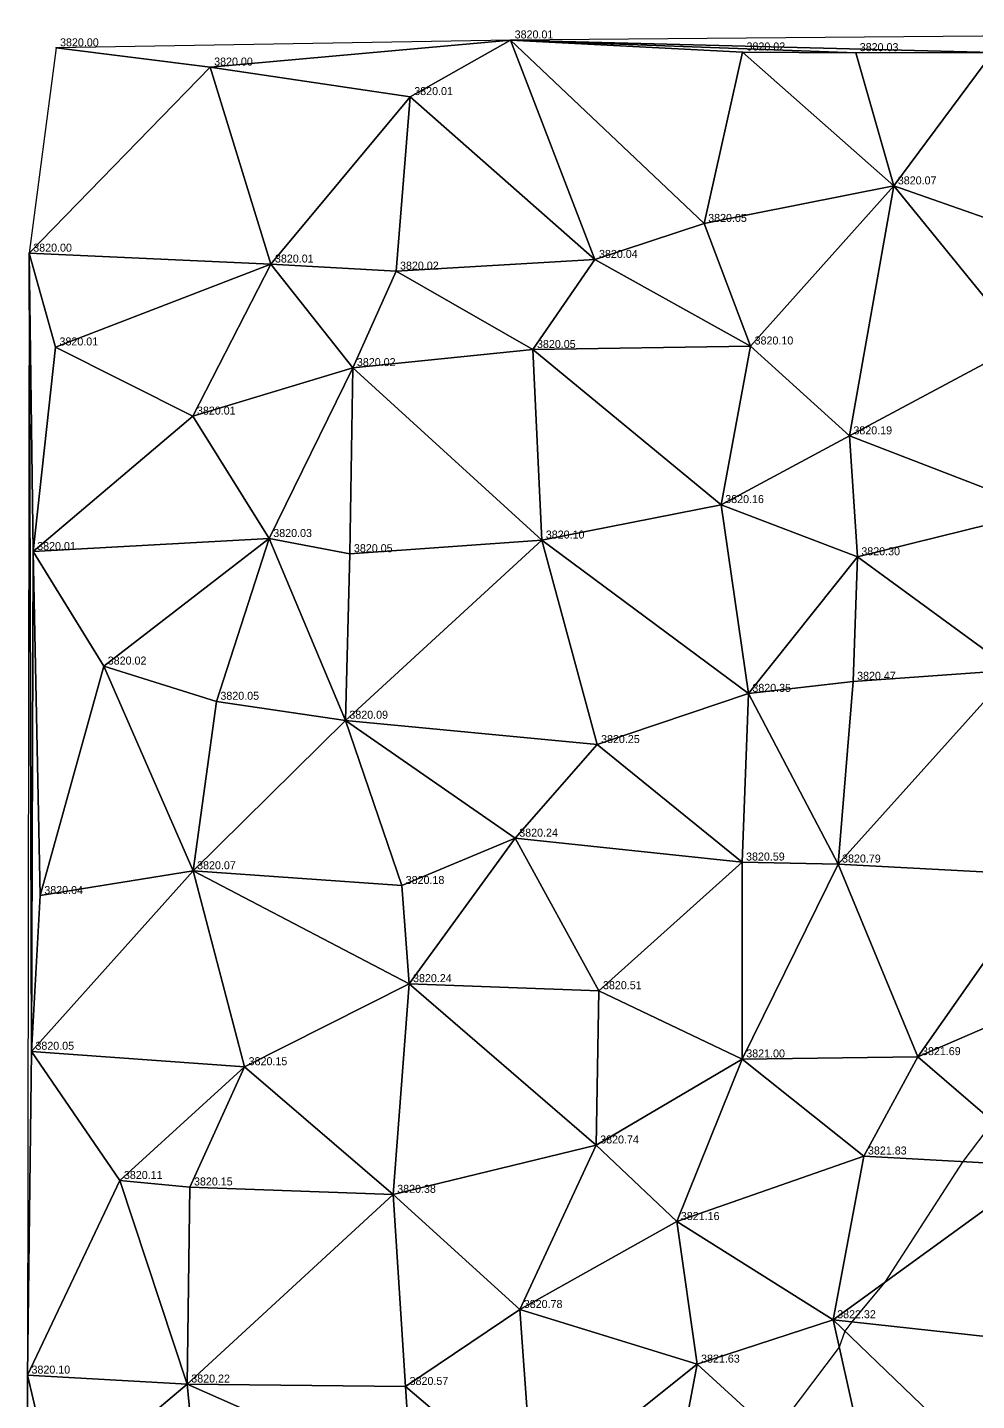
# Model space of a CAD drawing. Header units: metres. Extents: x 389994 to 390511, y 8247994 to 8248506.
# Drawn here: x 389994.3 to 390113, y 8248333.5 to 8248505.1 of the extents above; entities that cross this region are included whole.
import ezdxf

# ---------------------------------------------------------------- set-up
doc = ezdxf.new("R2010")
doc.units = ezdxf.units.M
for name, color, linetype in [('CURVAS_MENORES', 33, 'Continuous'), ('PUNTOS', 7, 'Continuous'), ('TIN', 8, 'Continuous')]:
    doc.layers.add(name, color=color, linetype=linetype)

msp = doc.modelspace()

# ---------------------------------------------------------------- linework, layer by layer
at = {"layer": 'CURVAS_MENORES', "elevation": 3822.5}
msp.add_lwpolyline([(390115.03, 8248368.33), (390111.26, 8248363.32), (390101.5, 8248348.25), (390097.38, 8248343.29), (390096.49, 8248342.15), (390095.8, 8248340.14), (390087.59, 8248329.25)], dxfattribs=at)
at = {"layer": 'PUNTOS'}
for p in [(390054.73, 8248503.49, 3820.01), (389997.91, 8248502.5, 3820), (390083.71, 8248501.99, 3820.02), (390097.86, 8248501.9, 3820.03), (390017.17, 8248500.1, 3820), (390042.18, 8248496.41, 3820.01), (390102.62, 8248485.25, 3820.07), (390078.92, 8248480.56, 3820.05), (389994.56, 8248476.84, 3820), (390065.27, 8248476.06, 3820.04), (390024.77, 8248475.48, 3820.01), (390040.4, 8248474.6, 3820.02), (389997.84, 8248465.12, 3820.01), (390057.52, 8248464.8, 3820.05), (390084.72, 8248465.24, 3820.1), (390035.01, 8248462.54, 3820.02), (390015.02, 8248456.48, 3820.01), (390097.07, 8248454.01, 3820.19), (390081.05, 8248445.42, 3820.16), (390024.56, 8248441.18, 3820.03), (390058.62, 8248440.99, 3820.1), (389995.05, 8248439.55, 3820.01), (390034.64, 8248439.28, 3820.05), (390098.06, 8248438.9, 3820.3), (390003.87, 8248425.24, 3820.02), (390097.53, 8248423.34, 3820.47), (390017.95, 8248420.84, 3820.05), (390084.44, 8248421.83, 3820.35), (390034.07, 8248418.47, 3820.09), (390065.53, 8248415.43, 3820.25), (390055.3, 8248403.73, 3820.24), (390083.65, 8248400.75, 3820.59), (390095.65, 8248400.5, 3820.79), (390015.04, 8248399.66, 3820.07), (390041.11, 8248397.82, 3820.18), (389995.94, 8248396.56, 3820.04), (390042.03, 8248385.55, 3820.24), (390065.77, 8248384.67, 3820.51), (389994.83, 8248377.1, 3820.05), (390083.68, 8248376.14, 3821), (390105.64, 8248376.43, 3821.69), (390021.48, 8248375.17, 3820.15), (390065.42, 8248365.39, 3820.74), (390098.89, 8248364.01, 3821.83), (390005.89, 8248360.95, 3820.11), (390014.65, 8248360.14, 3820.15), (390040.05, 8248359.22, 3820.38), (390075.5, 8248355.82, 3821.16), (390055.87, 8248344.83, 3820.78), (390095.04, 8248343.55, 3822.32), (389994.34, 8248336.63, 3820.1), (390078.03, 8248338, 3821.63), (390014.31, 8248335.51, 3820.22), (390041.6, 8248335.21, 3820.57)]:
    msp.add_point(p, dxfattribs=at)
at = {"layer": 'TIN'}
for points in [[(390054.73, 8248503.49, 3820.01), (390115.01, 8248501.95, 3820.05), (390241.47, 8248505.06, 3820.19)], [(390017.17, 8248500.1, 3820), (390054.73, 8248503.49, 3820.01), (389997.91, 8248502.5, 3820)], [(390017.17, 8248500.1, 3820), (390042.18, 8248496.41, 3820.01), (390054.73, 8248503.49, 3820.01)], [(390042.18, 8248496.41, 3820.01), (390065.27, 8248476.06, 3820.04), (390054.73, 8248503.49, 3820.01)], [(390115.01, 8248501.95, 3820.05), (390054.73, 8248503.49, 3820.01), (390097.86, 8248501.9, 3820.03)], [(390065.27, 8248476.06, 3820.04), (390078.92, 8248480.56, 3820.05), (390054.73, 8248503.49, 3820.01)], [(390054.73, 8248503.49, 3820.01), (390083.71, 8248501.99, 3820.02), (390097.86, 8248501.9, 3820.03)], [(390078.92, 8248480.56, 3820.05), (390083.71, 8248501.99, 3820.02), (390054.73, 8248503.49, 3820.01)], [(389994.56, 8248476.84, 3820), (390017.17, 8248500.1, 3820), (389997.91, 8248502.5, 3820)], [(390083.71, 8248501.99, 3820.02), (390078.92, 8248480.56, 3820.05), (390102.62, 8248485.25, 3820.07)], [(390097.86, 8248501.9, 3820.03), (390083.71, 8248501.99, 3820.02), (390102.62, 8248485.25, 3820.07)], [(390115.01, 8248501.95, 3820.05), (390097.86, 8248501.9, 3820.03), (390102.62, 8248485.25, 3820.07)], [(390122.84, 8248478.17, 3820.15), (390115.01, 8248501.95, 3820.05), (390102.62, 8248485.25, 3820.07)], [(390024.77, 8248475.48, 3820.01), (390017.17, 8248500.1, 3820), (389994.56, 8248476.84, 3820)], [(390042.18, 8248496.41, 3820.01), (390017.17, 8248500.1, 3820), (390024.77, 8248475.48, 3820.01)], [(390040.4, 8248474.6, 3820.02), (390042.18, 8248496.41, 3820.01), (390024.77, 8248475.48, 3820.01)], [(390065.27, 8248476.06, 3820.04), (390042.18, 8248496.41, 3820.01), (390040.4, 8248474.6, 3820.02)], [(390078.92, 8248480.56, 3820.05), (390084.72, 8248465.24, 3820.1), (390102.62, 8248485.25, 3820.07)], [(390084.72, 8248465.24, 3820.1), (390097.07, 8248454.01, 3820.19), (390102.62, 8248485.25, 3820.07)], [(390097.07, 8248454.01, 3820.19), (390118.65, 8248465.55, 3820.21), (390102.62, 8248485.25, 3820.07)], [(390118.65, 8248465.55, 3820.21), (390122.84, 8248478.17, 3820.15), (390102.62, 8248485.25, 3820.07)], [(390078.92, 8248480.56, 3820.05), (390065.27, 8248476.06, 3820.04), (390084.72, 8248465.24, 3820.1)], [(389994.83, 8248377.1, 3820.05), (389994.56, 8248476.84, 3820), (389994.34, 8248336.63, 3820.1)], [(389994.56, 8248476.84, 3820), (389994.83, 8248377.1, 3820.05), (389995.05, 8248439.55, 3820.01)], [(389997.84, 8248465.12, 3820.01), (389994.56, 8248476.84, 3820), (389995.05, 8248439.55, 3820.01)], [(389997.84, 8248465.12, 3820.01), (390024.77, 8248475.48, 3820.01), (389994.56, 8248476.84, 3820)], [(390065.27, 8248476.06, 3820.04), (390040.4, 8248474.6, 3820.02), (390057.52, 8248464.8, 3820.05)], [(390084.72, 8248465.24, 3820.1), (390065.27, 8248476.06, 3820.04), (390057.52, 8248464.8, 3820.05)], [(390024.77, 8248475.48, 3820.01), (389997.84, 8248465.12, 3820.01), (390015.02, 8248456.48, 3820.01)], [(390035.01, 8248462.54, 3820.02), (390024.77, 8248475.48, 3820.01), (390015.02, 8248456.48, 3820.01)], [(390035.01, 8248462.54, 3820.02), (390040.4, 8248474.6, 3820.02), (390024.77, 8248475.48, 3820.01)], [(390040.4, 8248474.6, 3820.02), (390035.01, 8248462.54, 3820.02), (390057.52, 8248464.8, 3820.05)], [(390121.36, 8248444.64, 3820.43), (390118.65, 8248465.55, 3820.21), (390097.07, 8248454.01, 3820.19)], [(390015.02, 8248456.48, 3820.01), (389997.84, 8248465.12, 3820.01), (389995.05, 8248439.55, 3820.01)], [(390035.01, 8248462.54, 3820.02), (390058.62, 8248440.99, 3820.1), (390057.52, 8248464.8, 3820.05)], [(390081.05, 8248445.42, 3820.16), (390084.72, 8248465.24, 3820.1), (390057.52, 8248464.8, 3820.05)], [(390058.62, 8248440.99, 3820.1), (390081.05, 8248445.42, 3820.16), (390057.52, 8248464.8, 3820.05)], [(390084.72, 8248465.24, 3820.1), (390081.05, 8248445.42, 3820.16), (390097.07, 8248454.01, 3820.19)], [(390024.56, 8248441.18, 3820.03), (390035.01, 8248462.54, 3820.02), (390015.02, 8248456.48, 3820.01)], [(390034.64, 8248439.28, 3820.05), (390035.01, 8248462.54, 3820.02), (390024.56, 8248441.18, 3820.03)], [(390058.62, 8248440.99, 3820.1), (390035.01, 8248462.54, 3820.02), (390034.64, 8248439.28, 3820.05)], [(390024.56, 8248441.18, 3820.03), (390015.02, 8248456.48, 3820.01), (389995.05, 8248439.55, 3820.01)], [(390081.05, 8248445.42, 3820.16), (390098.06, 8248438.9, 3820.3), (390097.07, 8248454.01, 3820.19)], [(390098.06, 8248438.9, 3820.3), (390121.36, 8248444.64, 3820.43), (390097.07, 8248454.01, 3820.19)], [(390058.62, 8248440.99, 3820.1), (390084.44, 8248421.83, 3820.35), (390081.05, 8248445.42, 3820.16)], [(390084.44, 8248421.83, 3820.35), (390098.06, 8248438.9, 3820.3), (390081.05, 8248445.42, 3820.16)], [(390098.06, 8248438.9, 3820.3), (390117.47, 8248424.74, 3820.7), (390121.36, 8248444.64, 3820.43)], [(390003.87, 8248425.24, 3820.02), (390024.56, 8248441.18, 3820.03), (389995.05, 8248439.55, 3820.01)], [(390003.87, 8248425.24, 3820.02), (390017.95, 8248420.84, 3820.05), (390024.56, 8248441.18, 3820.03)], [(390017.95, 8248420.84, 3820.05), (390034.07, 8248418.47, 3820.09), (390024.56, 8248441.18, 3820.03)], [(390034.07, 8248418.47, 3820.09), (390034.64, 8248439.28, 3820.05), (390024.56, 8248441.18, 3820.03)], [(390058.62, 8248440.99, 3820.1), (390034.64, 8248439.28, 3820.05), (390034.07, 8248418.47, 3820.09)], [(390065.53, 8248415.43, 3820.25), (390058.62, 8248440.99, 3820.1), (390034.07, 8248418.47, 3820.09)], [(390065.53, 8248415.43, 3820.25), (390084.44, 8248421.83, 3820.35), (390058.62, 8248440.99, 3820.1)], [(389994.83, 8248377.1, 3820.05), (389995.94, 8248396.56, 3820.04), (389995.05, 8248439.55, 3820.01)], [(389995.94, 8248396.56, 3820.04), (390003.87, 8248425.24, 3820.02), (389995.05, 8248439.55, 3820.01)], [(390098.06, 8248438.9, 3820.3), (390084.44, 8248421.83, 3820.35), (390097.53, 8248423.34, 3820.47)], [(390117.47, 8248424.74, 3820.7), (390098.06, 8248438.9, 3820.3), (390097.53, 8248423.34, 3820.47)], [(390015.04, 8248399.66, 3820.07), (390003.87, 8248425.24, 3820.02), (389995.94, 8248396.56, 3820.04)], [(390017.95, 8248420.84, 3820.05), (390003.87, 8248425.24, 3820.02), (390015.04, 8248399.66, 3820.07)], [(390095.65, 8248400.5, 3820.79), (390117.47, 8248424.74, 3820.7), (390097.53, 8248423.34, 3820.47)], [(390117.47, 8248424.74, 3820.7), (390095.65, 8248400.5, 3820.79), (390121.55, 8248399.14, 3821.45)], [(390084.44, 8248421.83, 3820.35), (390095.65, 8248400.5, 3820.79), (390097.53, 8248423.34, 3820.47)], [(390034.07, 8248418.47, 3820.09), (390017.95, 8248420.84, 3820.05), (390015.04, 8248399.66, 3820.07)], [(390084.44, 8248421.83, 3820.35), (390065.53, 8248415.43, 3820.25), (390083.65, 8248400.75, 3820.59)], [(390084.44, 8248421.83, 3820.35), (390083.65, 8248400.75, 3820.59), (390095.65, 8248400.5, 3820.79)], [(390041.11, 8248397.82, 3820.18), (390034.07, 8248418.47, 3820.09), (390015.04, 8248399.66, 3820.07)], [(390041.11, 8248397.82, 3820.18), (390055.3, 8248403.73, 3820.24), (390034.07, 8248418.47, 3820.09)], [(390055.3, 8248403.73, 3820.24), (390065.53, 8248415.43, 3820.25), (390034.07, 8248418.47, 3820.09)], [(390065.53, 8248415.43, 3820.25), (390055.3, 8248403.73, 3820.24), (390083.65, 8248400.75, 3820.59)], [(390055.3, 8248403.73, 3820.24), (390041.11, 8248397.82, 3820.18), (390042.03, 8248385.55, 3820.24)], [(390065.77, 8248384.67, 3820.51), (390055.3, 8248403.73, 3820.24), (390042.03, 8248385.55, 3820.24)], [(390055.3, 8248403.73, 3820.24), (390065.77, 8248384.67, 3820.51), (390083.65, 8248400.75, 3820.59)], [(390065.77, 8248384.67, 3820.51), (390083.68, 8248376.14, 3821), (390083.65, 8248400.75, 3820.59)], [(390083.65, 8248400.75, 3820.59), (390083.68, 8248376.14, 3821), (390095.65, 8248400.5, 3820.79)], [(390095.65, 8248400.5, 3820.79), (390083.68, 8248376.14, 3821), (390105.64, 8248376.43, 3821.69)], [(390095.65, 8248400.5, 3820.79), (390105.64, 8248376.43, 3821.69), (390121.55, 8248399.14, 3821.45)], [(389994.83, 8248377.1, 3820.05), (390015.04, 8248399.66, 3820.07), (389995.94, 8248396.56, 3820.04)], [(390021.48, 8248375.17, 3820.15), (390015.04, 8248399.66, 3820.07), (389994.83, 8248377.1, 3820.05)], [(390015.04, 8248399.66, 3820.07), (390021.48, 8248375.17, 3820.15), (390042.03, 8248385.55, 3820.24)], [(390041.11, 8248397.82, 3820.18), (390015.04, 8248399.66, 3820.07), (390042.03, 8248385.55, 3820.24)], [(390105.64, 8248376.43, 3821.69), (390124.43, 8248384.53, 3822.13), (390121.55, 8248399.14, 3821.45)], [(390021.48, 8248375.17, 3820.15), (390040.05, 8248359.22, 3820.38), (390042.03, 8248385.55, 3820.24)], [(390040.05, 8248359.22, 3820.38), (390065.42, 8248365.39, 3820.74), (390042.03, 8248385.55, 3820.24)], [(390065.42, 8248365.39, 3820.74), (390065.77, 8248384.67, 3820.51), (390042.03, 8248385.55, 3820.24)], [(390083.68, 8248376.14, 3821), (390065.77, 8248384.67, 3820.51), (390065.42, 8248365.39, 3820.74)], [(390121.49, 8248362.76, 3823.06), (390124.43, 8248384.53, 3822.13), (390105.64, 8248376.43, 3821.69)], [(390005.89, 8248360.95, 3820.11), (389994.83, 8248377.1, 3820.05), (389994.34, 8248336.63, 3820.1)], [(390005.89, 8248360.95, 3820.11), (390021.48, 8248375.17, 3820.15), (389994.83, 8248377.1, 3820.05)], [(390075.5, 8248355.82, 3821.16), (390083.68, 8248376.14, 3821), (390065.42, 8248365.39, 3820.74)], [(390083.68, 8248376.14, 3821), (390075.5, 8248355.82, 3821.16), (390098.89, 8248364.01, 3821.83)], [(390083.68, 8248376.14, 3821), (390098.89, 8248364.01, 3821.83), (390105.64, 8248376.43, 3821.69)], [(390098.89, 8248364.01, 3821.83), (390121.49, 8248362.76, 3823.06), (390105.64, 8248376.43, 3821.69)], [(390005.89, 8248360.95, 3820.11), (390014.65, 8248360.14, 3820.15), (390021.48, 8248375.17, 3820.15)], [(390014.65, 8248360.14, 3820.15), (390040.05, 8248359.22, 3820.38), (390021.48, 8248375.17, 3820.15)], [(390065.42, 8248365.39, 3820.74), (390040.05, 8248359.22, 3820.38), (390055.87, 8248344.83, 3820.78)], [(390075.5, 8248355.82, 3821.16), (390065.42, 8248365.39, 3820.74), (390055.87, 8248344.83, 3820.78)], [(390098.89, 8248364.01, 3821.83), (390075.5, 8248355.82, 3821.16), (390095.04, 8248343.55, 3822.32)], [(390121.49, 8248362.76, 3823.06), (390098.89, 8248364.01, 3821.83), (390095.04, 8248343.55, 3822.32)], [(390122.12, 8248340.57, 3824.4), (390121.49, 8248362.76, 3823.06), (390095.04, 8248343.55, 3822.32)], [(390014.31, 8248335.51, 3820.22), (390005.89, 8248360.95, 3820.11), (389994.34, 8248336.63, 3820.1)], [(390005.89, 8248360.95, 3820.11), (390014.31, 8248335.51, 3820.22), (390014.65, 8248360.14, 3820.15)], [(390014.31, 8248335.51, 3820.22), (390040.05, 8248359.22, 3820.38), (390014.65, 8248360.14, 3820.15)], [(390040.05, 8248359.22, 3820.38), (390014.31, 8248335.51, 3820.22), (390041.6, 8248335.21, 3820.57)], [(390055.87, 8248344.83, 3820.78), (390040.05, 8248359.22, 3820.38), (390041.6, 8248335.21, 3820.57)], [(390078.03, 8248338, 3821.63), (390075.5, 8248355.82, 3821.16), (390055.87, 8248344.83, 3820.78)], [(390075.5, 8248355.82, 3821.16), (390078.03, 8248338, 3821.63), (390095.04, 8248343.55, 3822.32)], [(390057.56, 8248321.63, 3821.11), (390055.87, 8248344.83, 3820.78), (390041.6, 8248335.21, 3820.57)], [(390057.56, 8248321.63, 3821.11), (390078.03, 8248338, 3821.63), (390055.87, 8248344.83, 3820.78)], [(390078.03, 8248338, 3821.63), (390100.94, 8248317.04, 3823.72), (390095.04, 8248343.55, 3822.32)], [(390100.94, 8248317.04, 3823.72), (390118.18, 8248321.31, 3825.19), (390095.04, 8248343.55, 3822.32)], [(390118.18, 8248321.31, 3825.19), (390122.12, 8248340.57, 3824.4), (390095.04, 8248343.55, 3822.32)], [(389997.88, 8248321.64, 3820.14), (390014.31, 8248335.51, 3820.22), (389994.34, 8248336.63, 3820.1)], [(389994.53, 8248277.99, 3820.17), (389997.88, 8248321.64, 3820.14), (389994.34, 8248336.63, 3820.1)], [(389994.71, 8248018.65, 3820), (389994.53, 8248277.99, 3820.17), (389994.34, 8248336.63, 3820.1)], [(390074.41, 8248318.85, 3821.86), (390078.03, 8248338, 3821.63), (390057.56, 8248321.63, 3821.11)], [(390078.03, 8248338, 3821.63), (390074.41, 8248318.85, 3821.86), (390100.94, 8248317.04, 3823.72)], [(390014.31, 8248335.51, 3820.22), (389997.88, 8248321.64, 3820.14), (390016.24, 8248315.28, 3820.3)], [(390014.31, 8248335.51, 3820.22), (390042.37, 8248323.08, 3820.68), (390041.6, 8248335.21, 3820.57)], [(390042.37, 8248323.08, 3820.68), (390014.31, 8248335.51, 3820.22), (390016.24, 8248315.28, 3820.3)], [(390042.37, 8248323.08, 3820.68), (390057.56, 8248321.63, 3821.11), (390041.6, 8248335.21, 3820.57)]]:
    msp.add_3dface(points, dxfattribs=at)

# ---------------------------------------------------------------- texts
at = {"layer": 'PUNTOS'}
for s, p in [('3820.00', (389998.41, 8248502.7)), ('3820.01', (390055.23, 8248503.69)), ('3820.02', (390084.21, 8248502.19)), ('3820.03', (390098.36, 8248502.1)), ('3820.00', (390017.67, 8248500.3)), ('3820.01', (390042.68, 8248496.61)), ('3820.07', (390103.12, 8248485.45)), ('3820.05', (390079.42, 8248480.76)), ('3820.00', (389995.06, 8248477.04)), ('3820.01', (390025.27, 8248475.68)), ('3820.02', (390040.9, 8248474.8)), ('3820.04', (390065.77, 8248476.26)), ('3820.01', (389998.34, 8248465.32)), ('3820.05', (390058.02, 8248465)), ('3820.10', (390085.22, 8248465.44)), ('3820.02', (390035.51, 8248462.74)), ('3820.01', (390015.52, 8248456.68)), ('3820.19', (390097.57, 8248454.21)), ('3820.16', (390081.55, 8248445.62)), ('3820.03', (390025.06, 8248441.38)), ('3820.10', (390059.12, 8248441.19)), ('3820.01', (389995.55, 8248439.75)), ('3820.05', (390035.14, 8248439.48)), ('3820.30', (390098.56, 8248439.1)), ('3820.02', (390004.37, 8248425.44)), ('3820.47', (390098.03, 8248423.54)), ('3820.35', (390084.94, 8248422.03)), ('3820.05', (390018.45, 8248421.04)), ('3820.09', (390034.57, 8248418.67)), ('3820.25', (390066.03, 8248415.63)), ('3820.24', (390055.8, 8248403.93)), ('3820.59', (390084.15, 8248400.95)), ('3820.07', (390015.54, 8248399.86)), ('3820.79', (390096.15, 8248400.7)), ('3820.18', (390041.61, 8248398.02)), ('3820.04', (389996.44, 8248396.76)), ('3820.24', (390042.53, 8248385.75)), ('3820.51', (390066.27, 8248384.87)), ('3820.05', (389995.33, 8248377.3)), ('3820.15', (390021.98, 8248375.37)), ('3821.00', (390084.18, 8248376.34)), ('3821.69', (390106.14, 8248376.63)), ('3820.74', (390065.92, 8248365.59)), ('3821.83', (390099.39, 8248364.21)), ('3820.11', (390006.39, 8248361.15)), ('3820.15', (390015.15, 8248360.34)), ('3820.38', (390040.55, 8248359.42)), ('3821.16', (390076, 8248356.02)), ('3820.78', (390056.37, 8248345.03)), ('3822.32', (390095.54, 8248343.75)), ('3821.63', (390078.53, 8248338.2)), ('3820.10', (389994.84, 8248336.83)), ('3820.22', (390014.81, 8248335.71)), ('3820.57', (390042.1, 8248335.41))]:
    msp.add_text(s, height=1, dxfattribs=at).set_placement(p)

doc.saveas('drawing.dxf')
